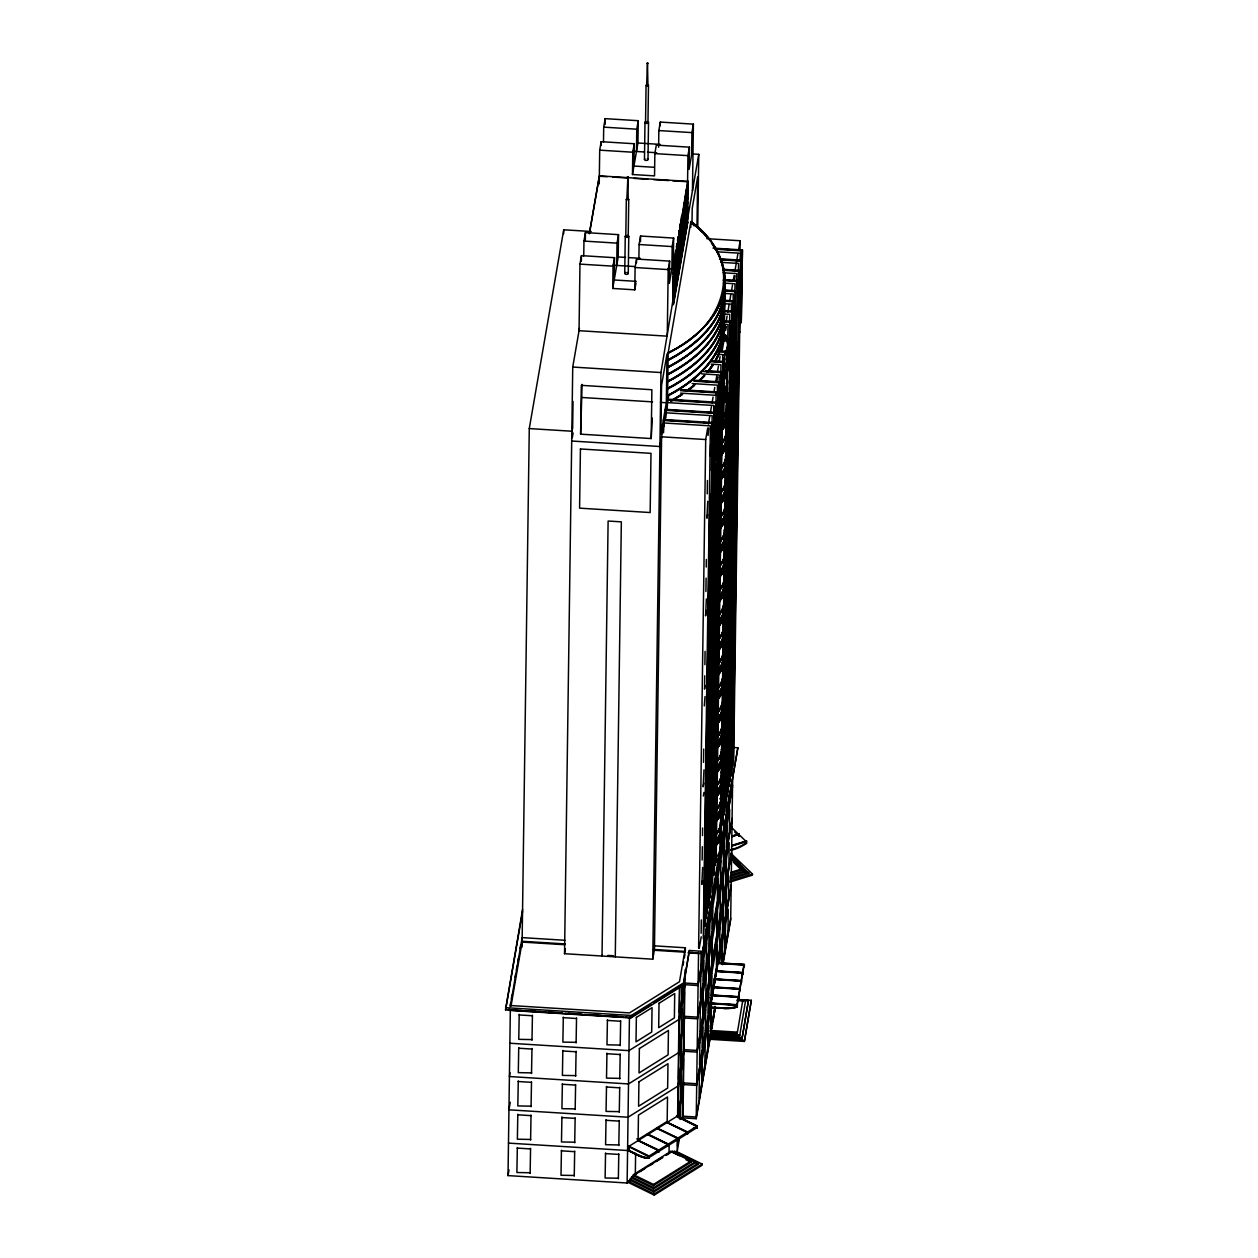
<?xml version="1.0" encoding="UTF-8"?>
<svg xmlns="http://www.w3.org/2000/svg" width="1258" height="1258" viewBox="0 0 1258 1258"><rect width="100%" height="100%" fill="white"/><g stroke="black" fill="none" stroke-linecap="round" stroke-linejoin="round"><path stroke-width="1.5" d="M707.2 237.668A183.668 101.112 0.8 0 0 690.862 222.021L691.224 221.88A184.108 101.348 0.8 0 1 710.88 241.709M732.187 747.409L737.864 747.771L702.593 951.3L689.368 950.466L683.739 984.983L631.312 1017.691L505.543 1009.875L522.62 909.314M509.396 1008.9L509.38 1010.378L629.802 1017.864L634.692 1014.813M630.462 1180.932L627.129 1183.007L508.028 1175.601L510.339 1009.954L516.205 1010.316M530.231 1172.755L516.896 1172.519L517.337 1147.516M530.703 1139.465L517.368 1139.213L517.809 1114.226M531.159 1106.175L517.824 1105.924L518.28 1080.937M531.631 1072.885L518.296 1072.634L518.736 1047.647M532.087 1039.595L518.768 1039.344L519.208 1014.357M522.039 947.148L529.272 428.585L563.726 229.789L591.166 231.488M530.137 1173.337L530.577 1148.334M530.593 1140.047L531.033 1115.044M531.065 1106.757L531.505 1081.754M531.521 1073.467L531.977 1048.464M531.992 1040.177L532.433 1015.175M563.663 233.721L563.726 229.789M574.34 1175.491L561.005 1175.255L561.445 1150.252M574.812 1142.201L561.477 1141.965L561.917 1116.962M575.268 1108.911L561.933 1108.675L562.389 1083.673M575.739 1075.621L562.405 1075.386L562.845 1050.383M576.211 1042.332L562.876 1042.096L563.317 1017.093M661.598 436.809L654.443 949.491L652.76 959.194L564.543 953.706L572.736 367.053L579.435 328.432M572.642 428.774L573.035 401.428M579.969 264.117L579.042 330.697L667.259 336.169L668.187 269.589L669.649 261.114L636.579 259.054L635.101 267.529L634.787 289.827L612.74 288.459L613.055 266.161L614.517 257.686L581.432 255.626L579.969 264.117L613.055 266.161M581.353 261.192L581.432 255.626M580.63 434.167L581.306 385.341L651.88 389.728L651.204 438.555L580.63 434.167L582.092 384.398M583.743 255.94L583.964 241.08L585.426 232.588L618.511 234.648L618.197 256.947L612.74 288.459M585.316 240.42L585.426 232.588M574.246 1176.073L574.686 1151.086M574.702 1142.783L575.158 1117.796M575.173 1109.493L575.614 1084.506M575.645 1076.203L576.085 1051.201M576.101 1042.913L576.541 1017.911M599.233 183.92L599.704 150.158L601.182 141.682L634.268 143.742L633.953 166.04L654.176 167.283M601.135 145.393L601.182 141.682M603.494 141.997L603.698 127.137L605.177 118.645L638.262 120.705L637.948 143.003L632.475 174.516L654.537 175.884L654.852 153.586L656.314 145.11L689.4 147.17L689.085 169.453L691.617 154.907L691.916 132.609L693.394 124.133L660.308 122.073L658.846 130.565L658.61 147.28M605.098 124.526L605.177 118.645M614.517 257.686L614.203 279.984L636.265 281.352M616.735 265.438L617.033 243.14L618.511 234.648M618.449 1178.243L605.114 1177.991L605.554 1153.004M618.92 1144.953L605.585 1144.701L606.026 1119.714M619.376 1111.647L606.057 1111.412L606.498 1086.425M619.848 1078.358L606.513 1078.122L606.954 1053.135M620.32 1045.068L606.985 1044.832L607.425 1019.829M615.272 956.866L621.342 521.85L608.117 521.032L602.032 956.033L602.205 955.074M624.739 273.253L625.257 236.268M625.792 236.457L626.327 199.299L627.726 198.748L628.748 199.346L628.214 236.52L626.515 237.007L626.295 235.844M626.861 199.362L627.899 176.843L628.198 199.456L626.861 199.362L628.198 199.456M628.261 273.521L628.764 236.535M618.354 1178.825L618.794 1153.822M618.81 1145.535L619.266 1120.532M619.282 1112.229L619.722 1087.242M619.754 1078.939L620.194 1053.952M620.21 1045.65L620.65 1020.663M632.475 174.516L632.79 152.218L634.268 143.742M636.469 151.479L636.784 129.197L638.262 120.705M636.517 262.765L636.579 259.054M638.891 259.368L639.095 244.508L640.558 236.017L673.643 238.077L672.716 304.656M627.129 1183.007L629.44 1017.345L625.525 1017.109M640.495 241.599L640.558 236.017M627.962 1150.583L628.324 1145.959L649.065 1156.071L649.034 1158.178L646.895 1158.241A34.988 22.204 58 0 1 638.341 1155.63L627.962 1150.583L628.324 1145.959M629.802 1017.864L629.833 1016.385M628.167 1181.262L628.151 1182.363L654.239 1195.1L702.184 1165.175L702.2 1164.075L676.112 1151.337L674.367 1152.422L674.382 1151.322L698.457 1163.068L698.442 1164.185L653.987 1191.924L629.912 1180.177L628.167 1181.262L654.254 1193.984L702.2 1164.075M628.686 1146.84L628.638 1150.535L628.984 1146.651L648.436 1156.464L697.294 1125.973L676.552 1115.846L696.995 1126.146L696.979 1128.253L695.124 1128.127A34.988 22.204 58 0 1 693.457 1127.876M631.312 1017.691L631.343 1015.473L683.77 982.765L689.368 950.466M629.912 1180.177L631.673 1176.859L636.69 1173.745M644.473 159.31L644.992 122.325M645.543 122.513L646.062 85.355L647.461 84.805L648.483 85.402L647.964 122.576L645.983 122.97L646.03 121.9M646.612 85.528L647.477 62.9L647.949 85.513L646.612 85.528L647.949 85.513M633.434 1174.658L633.419 1175.774L653.5 1185.571L690.972 1162.172L690.988 1161.071L670.923 1151.274L633.434 1174.658L653.515 1184.454L690.988 1161.071M647.996 159.577L648.515 122.592M635.62 1153.35L635.321 1174.28L662.604 1157.25M638.12 1139.544L638.451 1115.123L667.511 1096.992L667.165 1121.413L638.12 1139.544L636.768 1138.883M652.257 418.081L651.204 438.555M660.261 125.784L660.308 122.073M648.719 1156.275L648.703 1157.769A34.564 21.936 58 0 1 638.639 1155.08L638.341 1155.269A34.564 21.936 58 0 0 648.405 1157.942L648.436 1156.464M648.735 1158.366L648.766 1156.259L628.025 1146.132M652.76 959.194L660.953 372.541L681.081 251.348L681.018 256.05M663.516 432.768L664.161 420.046L675.845 420.77M653.5 1185.571L653.515 1184.454M664.067 425.943L664.161 420.046M631.658 1177.975L653.735 1188.747L653.751 1187.631L694.731 1162.062L672.653 1151.29L666.017 1155.426M653.987 1191.924L654.003 1190.807L698.457 1163.068M654.239 1195.1L654.254 1193.984M665.325 418.662L665.419 412.766L712.17 415.675L711.399 470.681M665.812 417.719L665.922 409.856M666.331 402.749L667.007 353.923L661.551 385.435L660.859 434.262L666.331 402.749L660.45 402.371M667.07 410.438L667.684 399.682M667.511 400.94L668.187 352.554L690.878 221.644C747.221 261.019 725.033 328.134 668.187 352.554L668.187 352.932A183.668 101.112 0.8 0 0 682.905 344.299M723.853 324.501A183.668 101.112 0.8 0 1 667.589 395.735L667.888 395.547A184.108 101.348 0.8 0 0 724.262 320.711M723.9 319.076A183.668 101.112 0.8 0 1 667.684 388.596L667.998 388.408A184.108 101.348 0.8 0 0 724.356 313.572M723.995 311.937A183.668 101.112 0.8 0 1 667.778 381.473L668.092 381.268A184.108 101.348 0.8 0 0 724.215 303.021M723.822 308.226A183.668 101.112 0.8 0 1 667.888 374.334L668.187 374.145A184.108 101.348 0.8 0 0 724.309 295.897M723.429 304.483A183.668 101.112 0.8 0 1 667.982 367.194L668.297 367.006A184.108 101.348 0.8 0 0 724.199 287.044M723.539 297.344A183.668 101.112 0.8 0 1 668.077 360.071L668.391 359.867A184.108 101.348 0.8 0 0 724.309 279.905M669.649 261.114L669.35 283.412L671.866 268.866L672.181 246.568L673.643 238.077M658.39 1152.344L658.421 1150.237L637.68 1140.11L658.705 1150.048L658.673 1152.155L656.55 1152.218M672.81 303.43L674.257 259.085M674.477 263.818L674.021 296.416M674.948 262.324L674.555 258.786M674.43 296.699L675.011 257.245M675.75 250.452L675.2 289.654M675.593 289.922L676.191 250.468M676.317 247.181L676.883 243.926L676.773 283.16L677.323 243.942M686.538 204.079L687.717 197.317L673.156 279.119L678.345 247.166M678.487 237.18L678.424 241.898M677.685 266.507L678.062 271.068L679.918 258.11M677.748 261.601L678.125 266.161L679.257 259.635M677.889 251.804L678.266 256.365M678.329 251.458L677.952 246.898M678.093 236.913L678.471 241.646M675.231 284.811L677.575 271.649L677.936 276.383L678.534 236.944M679.116 269.621L679.257 230.135L678.722 269.354M679.933 259.447L679.886 262.576M668.014 1144.245L667.998 1145.724A34.564 21.936 58 0 1 666.378 1145.613M680.295 262.859L680.436 223.374L680.358 257.764L678.785 264.259M666.19 1146.195L668.029 1146.321L668.061 1144.214L647.32 1134.103M668.029 1146.321L668.36 1144.041L647.618 1133.914M682.261 244.571L679.965 257.497M681.663 241.19L681.286 236.646M681.805 231.393L681.427 226.833M681.867 226.487L681.49 221.927M669.162 1143.726L669.036 1153.24L665.812 1155.253M681.459 256.082L681.569 251.128M681.128 250.735L682.323 239.665M681.207 245.829L681.223 241.174M681.349 254.179L682.276 245.908M674.052 291.95L672.873 298.712L682.355 240.938M682.418 236.032L682.339 239.303L683.943 232.557L674.162 286.431L675.735 279.936M682.198 249.288L682.779 209.834L682.874 234.554M682.371 248.958L685.044 231.063M682.591 242.7L683.597 229.271M683.66 224.364L684.053 227.792M670.907 1152.375L670.923 1151.274M683.707 241.237L685.185 221.266M686.239 212.586L687.576 207.114L673.014 288.915L685.248 216.36M684.902 212.696L685.296 216.124M685.358 211.218L684.965 207.806M685.689 193.04L685.437 206.312M684.541 235.749L685.123 196.295M679.43 1155.725L672.637 1152.407L672.653 1151.29M686.066 205.935L685.752 228.736M677.889 251.427L686.553 199.786M686.868 186.278L686.679 194.644M686.16 229.019L686.302 189.533M686.884 222.21L687.308 194.267M687.387 189.36L687.78 192.773L673.219 274.213L687.78 192.411M687.497 186.986L687.937 155.646L689.4 147.17M684.934 229.16L687.434 216.911L686.097 222.399M685.893 219.128L687.513 212.02L686.176 217.492M686.302 207.696L687.167 202.428M688.283 181.404L687.701 222.273L673.423 304.703L673.989 263.834L688.283 181.404L599.358 175.868L589.389 233.375M677.59 1117.356L679.43 986.146M679.792 988.159L679.446 1012.58L681.71 999.481L681.899 986.335M675.829 1140.173L677.968 1140.125L677.999 1138.018L656.975 1128.08L677.716 1138.191L677.59 1145.739L678.88 1138.27M690.784 227.446L690.878 221.644L702.31 231.912M691.994 224.081L692.214 208.451L697.671 176.938L696.995 225.764L693.457 225.544M692.466 190.713L693.394 124.133M680.043 1119.51L680.201 1108.235L678.581 1117.591M680.515 1118.472L680.704 1105.326L682.968 1092.243L682.622 1116.648M682.371 985.313L682.213 996.572L684.588 975.972M683.739 984.983L683.77 982.765M683.094 1083.358L683.424 1058.953L681.16 1072.036L680.83 1096.457L683.094 1083.358L682.025 1083.295M684.368 992.358L684.022 1016.779L681.757 1029.877L682.088 1005.457L684.368 992.358L683.298 992.295M683 1117.875L685.06 969.839M685.327 950.734L685.374 947.777L654.286 945.843M697.734 228.311L698.756 154.341L692.875 153.979M686.994 1133.867L687.01 1132.373L666.944 1122.592M687.293 1133.678L687.308 1132.2L666.614 1122.057L687.639 1131.996L687.623 1134.103L685.484 1134.15M687.324 1134.276L687.355 1132.169M694.731 1162.062L694.715 1163.178L653.735 1188.747M682.512 1117.843L696.224 1118.692L698.552 952.227M698.615 948.312L705.707 439.545L707.719 427.972M696.649 1127.844L696.665 1126.366L676.584 1116.569L628.654 1146.494L628.591 1150.189L638.639 1155.08M696.979 1128.253L697.294 1125.973M701.099 952.133L700.926 965.09L703.741 945.387M701.131 933.247L701.319 919.928M702.153 860.016L702.341 846.697M702.499 835.595L702.609 827.984M703.521 762.348L703.709 749.045M704.307 705.911L705.015 696.57M704.732 675.798L704.543 689.117L705.172 685.484M704.889 664.696L705.078 651.377M705.911 591.464L706.1 578.145M706.241 567.043L706.351 559.433M707.279 493.812L707.452 480.493M708.081 435.472L708.773 428.034M689.337 952.683L702.562 953.517L702.593 951.3M703.253 938.547L710.408 425.864L663.642 422.955M703.772 933.672L709.889 495.636M710.44 456.339L710.613 444.561M704.008 938.751L703.882 947.997L706.949 923.498M705.046 926.391L711.069 494.252M663.532 419.512L712.531 422.546L711.352 495.275L711.525 494.315M705.518 925.448L712.531 422.546M706.776 918.183L713.475 438.885M713.821 413.347L713.931 405.501L667.18 402.591M665.293 409.322L714.292 412.372L713.113 485.101L713.286 484.126M707.311 913.308L714.387 406.507M708.537 907.993L714.733 464.06M715.173 432.642L716.195 392.402M709.04 905.084L716.054 402.183L667.054 399.132M709.701 909.345L706.839 930.904M709.889 908.26L709.811 913.811L712.578 897.803M710.298 897.819L716.368 463.699M716.415 459.768L717.249 400.846M717.359 392.983L717.469 385.137L692.136 383.548M710.833 892.944L717.815 392.009L680.578 389.681M711.399 1004.623L711.053 1029.028L710.172 1028.981L710.22 1025.223M736.936 1006.542A34.564 28.745 9.8 0 1 723.664 1007.925L710.44 1007.108L717.422 963.408L743.887 965.059M712.091 885.663L718.491 427.987M718.947 394.587L719.23 374.947L701.697 373.862M694.101 380.231L719.592 381.819L718.412 454.547L718.585 453.588M714.937 1007.689L710.518 1034.17L739.641 1035.979L745.569 1000.676L737.817 1000.189M710.723 1030.978L711.037 1008.774L708.254 1024.783L707.955 1046.97L710.723 1030.978L709.669 1030.915M710.927 1003.444L710.88 1007.139M711.179 997.688L711.493 975.485L708.726 991.493L708.411 1013.681L711.179 997.688L710.125 997.61M712.657 892.268L712.736 886.717M712.594 882.754L719.592 381.819M714.984 1006.337L710.786 1031.591L737.251 1033.243L742.692 1000.865L737.015 1000.503M713.05 886.623L712.909 895.869L717.831 867.501L717.956 858.255M711.824 999.056L711.886 995.361L738.352 997.012L738.289 998.726M713.868 875.489L719.89 443.335M720.189 421.729L720.991 364.773L711.257 364.16M705.675 370.67L721.353 371.645L720.174 444.373L720.347 443.398M714.34 874.546L721.353 371.645M713.176 991.257L713.27 987.31L739.735 988.961L739.673 990.675M715.629 865.3L722.265 389.933M722.642 362.446L722.752 354.583L716.918 354.221M711.352 360.731L723.114 361.455L721.95 434.183L722.108 433.224M716.132 862.39L723.177 357.571M714.575 983.206L714.67 979.259L741.135 980.91L741.072 982.624M715.975 975.154L716.022 971.459L742.487 973.11L742.472 974.588M724.86 340.934L724.938 334.691L726.369 337.034A58.041 31.953 0.8 0 1 724.262 355.621M716.022 974.919L716.069 971.207L742.534 972.859L742.519 974.337M717.044 350.793L724.875 351.281L723.712 424.009L723.869 423.034M724.97 341.17L725.473 335.226M718.271 858.16L718.161 865.567L721.211 842.923M717.375 967.103L717.422 963.408M720.189 851.808L720.236 849.465M720.221 849.166L727.266 347.334L720.692 849.071M720.834 835.233L721.416 793.987A58.041 31.953 0.8 0 1 716.494 810.309M721.463 790.055L722.564 711.493M722.721 699.7L723.9 615.241M723.995 609.344L725.08 530.766M725.253 518.988L726.291 444.341M726.401 436.479L727.659 346.123M727.722 342.192L727.973 324.517L724.073 324.281M719.529 963.141L722.359 943.437L722.061 963.785M721.337 832.324L727.486 392.323M728.052 351.076L728.115 347.145M728.162 343.214L728.225 339.283M722.595 825.059L728.634 392.905M729.011 365.418L729.734 314.343L723.885 313.981M723.083 824.116L730.08 321.215L724.199 320.853M724.058 821.38L723.9 832.466L721.133 848.474M724.215 822.134L724.089 831.381L726.857 815.373L726.998 806.126M724.356 814.87L731.087 333.622M731.385 312.015L731.496 304.153L723.696 303.665M724.01 310.537L731.857 311.025L730.678 383.753L730.851 382.794M724.86 811.96L731.967 303.209M726.102 806.661L732.36 358.797M732.785 327.363L733.257 293.979L723.523 293.366M723.822 300.237L733.618 300.851L732.439 373.579L732.612 372.604M726.605 803.752L733.618 300.851M727.155 806.897L727.045 814.288L729.907 792.744M727.863 796.471L733.933 362.367M734.043 354.504L734.861 295.583M734.908 291.652L735.018 283.789L723.334 283.066M723.617 289.938L735.38 290.661L734.216 363.389L734.373 362.43M728.398 791.596L735.38 290.661M729.624 786.297L736.134 320.759M736.575 289.324L736.795 273.615L723.146 272.766M730.159 781.422L737.141 280.487L723.429 279.622M731.385 776.107L737.455 342.003M737.817 316.466L738.556 263.425L721.023 262.34M731.904 773.198L738.902 270.297L723.224 269.322M732.643 778.891L730.678 919.897L722.988 964.288M733.052 749.501L733.241 735.757M734.043 678.785L734.515 645.401M735.301 588.429L735.773 555.045M736.559 498.074L737.031 464.689M737.833 407.718L738.289 374.318M740.019 250.578L740.16 240.75L706.839 238.674M733.162 765.933L739.908 282.704M740.207 261.098L740.317 253.251L716.934 251.789M721.07 258.896L740.679 260.123L739.5 332.851L739.673 331.876M733.681 761.059L740.789 252.292M742.44 249.933L741.261 322.661L742.44 249.933L713.034 248.109M737.864 747.771L702.562 953.517M738.666 834.306L738.871 835.988L738.886 834.51L731.81 836.696M739.028 835.91L739.059 833.818L731.747 836.067M723.633 1008.177A34.564 28.745 9.8 0 0 736.889 1006.777L736.952 1005.063L710.487 1003.412M739.248 836.13L739.059 833.818M734.908 1007.674L737.33 1007.06L737.392 1004.717L710.047 1003.019M737.251 1033.243L737.267 1032.126L710.801 1030.491M730.977 873.382L741.591 870.096L741.607 868.979L730.694 858.506M739.641 1035.979L739.657 1034.862L710.534 1033.054M742.031 1037.598L710.267 1035.617L710.251 1036.734L742.016 1038.699L748.463 1000.503L737.251 999.795M742.676 1001.966L742.692 1000.865M743.871 966.537L743.934 964.807L717.909 963.188M730.756 876.244L745.208 871.763L731.606 857.594M717.029 962.763L744.374 964.461L744.343 966.569M731.81 845.423L746.434 840.894L746.246 843.064L746.041 841.382M731.323 850.266L734.719 849.213A34.988 25.16 -46.2 0 0 744.516 844.621L746.623 843.206L746.434 840.894M744.406 1040.319L709.999 1038.18L709.984 1039.297L744.39 1041.435L751.341 1000.314L737.959 999.481M745.554 1001.793L745.569 1000.676M730.426 879.138L748.824 873.445L731.841 856.022M748.463 1000.503L742.016 1038.699M731.307 853.726L752.457 874.011L752.441 875.128L730.017 882.062M751.341 1000.314L744.39 1041.435M628.748 199.346L626.311 199.472M648.483 85.402L646.062 85.528M723.271 335.037L723.602 329.926M589.389 233.752L599.343 176.246L607.079 176.718M572.264 437.784L573.098 432.941M505.543 1009.875L522.589 911.531M510.04 1006.526L510.717 1002.657M511.377 998.805L512.053 994.952M515.057 977.592L515.717 973.739M516.393 969.887L517.054 966.018M517.73 962.166L518.39 958.313M520.073 948.674L520.733 944.821M634.787 289.827L635.966 283.05M511 1006.18L522.101 942.069L564.842 944.727M510.072 1072.76L509.411 1076.534L628.513 1083.94L678.502 1052.742L684.383 1018.791M510.261 1102.275L508.94 1109.823L628.041 1117.23L678.031 1086.031L683.912 1052.081M508.028 1175.601L509.003 1169.94M674.854 255.578L675.703 250.688M677.48 240.42L678.046 237.149M678.66 233.642L679.666 230.418M679.823 226.88L680.83 223.641M687.843 187.505L673.282 269.306L687.481 182.772M687.639 202.208L673.077 284.009L686.459 209.347M685.06 219.364L686.396 214.253M683.833 231.032L685.846 219.364M684.997 223.893L686.286 219.034L684.714 225.528M673.392 293.476L675.294 280.282M676.442 277.798L678.078 266.775L675.342 279.669M678.078 266.397L676.505 272.907M680.436 252.874L678.864 259.368M681.647 245.86L683.503 232.903M687.513 212.02L685.893 218.75M681.6 246.474L679.98 252.842M683.754 235.938L685.783 224.27M673.329 298.382L674.492 291.604M675.672 284.843L674.052 291.573M681.569 250.751L683.88 237.841M686.223 223.924L684.651 230.418M687.434 216.911L685.83 223.657M681.521 251.364L679.949 257.874M687.387 219.993L698.756 154.341M677.936 276.383L678.738 264.872M684.981 235.781L687.639 222.021L673.517 303.477M564.543 953.706L565.377 948.862M667.29 404.022L659.915 446.511L571.698 441.023M667.825 400.94L668.627 396.301M708.38 424.103L709.732 416.398M710.393 412.53L711.399 406.743M712.059 402.875L713.066 397.088M714.072 391.301L714.748 387.433M715.739 381.646L716.745 375.859M717.422 371.991L718.428 366.204M719.089 362.351L720.095 356.564M721.101 350.762L725.441 325.68M726.118 321.812L727.108 316.025M727.784 312.173L729.121 304.452M729.797 300.583L730.788 294.797M731.464 290.928L732.471 285.141M733.131 281.289L734.137 275.502M734.814 271.634L737.817 254.258M738.493 250.405L740.16 240.75M716.966 380.749L717.595 377.117M722.029 351.469L724.938 334.691A57.601 31.717 0.8 0 1 723.853 355.165M725.693 330.319L726.322 326.687M734.515 279.418L735.144 275.769M716.054 402.183L715.881 403.158L666.897 400.107M717.815 392.009L717.658 392.968L680.421 390.656M724.875 351.281L724.702 352.24L716.871 351.753M730.08 321.215L729.923 322.174L724.042 321.812M737.141 280.487L736.984 281.446L723.256 280.597M738.902 270.297L738.745 271.272L723.067 270.297M727.266 347.334L727.218 347.57A57.601 31.717 0.8 0 1 723.853 355.527M707.751 501.266L706.933 518.217L707.562 514.585M714.89 474.911L715.047 473.951M716.651 464.737L716.824 463.762M728.917 393.943L729.09 392.968M735.977 353.215L736.134 352.24M737.738 343.025L737.911 342.066M706.383 598.918L705.565 615.87L706.509 610.413M703.993 769.817L703.175 786.769L703.804 783.136M703.348 796.047L703.977 792.414M685.374 947.777L679.493 981.712L629.503 1012.91L510.402 1005.504L522.164 937.619L564.905 940.276M683.015 965.405L683.676 961.631M684.321 957.873L684.981 954.099M702.64 867.47L701.822 884.421L702.451 880.789M684.839 985.501L678.958 1019.436L628.969 1050.634L509.883 1043.244M699.228 948.375L701.225 936.801M732.565 785.055L698.111 983.866L684.383 983.001M732.533 786.722L698.08 985.533L684.368 984.668M706.509 943.091L703.725 959.083L703.426 981.287L706.194 965.279L706.697 942.006L709.465 925.998L709.15 948.186L706.383 964.194M720.787 860.661L718.019 876.669L717.705 898.857L720.472 882.849L720.976 859.576L723.743 843.568L723.444 865.756L720.661 881.764M677.889 1117.434L683.456 1085.371M732.093 818.36L697.64 1017.156L683.927 1016.291M732.077 820.012L697.624 1018.823L683.896 1017.958M706.037 976.381L703.269 992.389L702.955 1014.577L705.722 998.569L706.225 975.296L708.993 959.288L708.694 981.476L705.911 997.484M720.315 893.951L717.547 909.959L717.233 932.147L720.016 916.139L720.504 892.865L723.287 876.857L722.973 899.061L720.205 915.053M679.399 1138.616L677.119 1151.809L677.37 1138.396L657.305 1128.615M731.621 851.65L697.184 1050.446L683.456 1049.597M731.606 853.301L697.152 1052.113L683.44 1051.248M705.565 1009.671L702.797 1025.679L702.483 1047.867L705.266 1031.859L705.754 1008.586L708.537 992.578L708.223 1014.781L705.455 1030.774M719.859 927.24L717.076 943.248L716.777 965.436L719.545 949.444L720.048 926.155L722.815 910.147L722.501 932.351L719.733 948.343M731.165 884.94L696.712 1083.736L683 1082.886M731.134 886.607L696.696 1085.402L682.968 1084.538M710.44 1007.108L711.43 1001.399M712.091 997.578L715.063 980.438M715.723 976.633L716.384 972.827M705.109 1042.961L702.341 1058.969L702.027 1081.157L704.794 1065.164L705.298 1041.876L708.065 1025.868L707.767 1048.071L704.983 1064.064M715.315 1007.013L696.256 1117.025L682.528 1116.176M722.674 964.556L730.694 918.23M696.224 1118.692L711.305 1031.67M711.949 1027.975L712.626 1024.059M713.286 1020.254L713.946 1016.401M714.607 1012.627L715.299 1008.68M709.952 1007.689L723.664 1007.925M743.934 964.807L736.905 1005.299L710.88 1003.68M736.889 1006.777L743.903 966.286M744.374 964.461L716.981 963.015M737.33 1007.06L734.939 1007.438A34.988 29.107 9.8 0 1 723.664 1008.303L709.984 1007.454M741.56 982.671L741.591 980.564L714.23 978.866M742.943 974.62L742.975 972.513L715.629 970.814M720.079 350.243L722.941 340.147M648.263 63.309L646.911 63.325M628.513 177.252L627.16 177.174M714.607 361.738L717.941 355.196M707.861 371.22L712.594 364.946M698.898 380.797L704.181 375.639M686.443 391.049L693.52 385.734M744.296 844.417L746.623 843.206M635.337 1014.058L638.639 1011.998M643.593 1008.9L648.546 1005.818M653.5 1002.72L658.469 999.623M661.771 997.563L668.375 993.443M671.678 991.383L681.584 985.203M637.948 1012.784L650.968 1004.655M654.223 1002.626L678.66 987.373M638.341 1155.63L638.639 1155.457A34.988 22.204 58 0 0 647.194 1158.052L649.034 1158.178M648.405 1157.942L696.932 1127.655M639.945 1171.701L644.835 1168.651M649.726 1165.6L652.981 1163.571M656.236 1161.543L662.762 1157.47M672.637 1152.407L674.382 1151.322M670.75 400.956L682.198 394.226M731.59 836.491L739.279 834.023M731.889 845.753L746.654 841.099M732.345 845.895L746.261 841.586L731.936 827.843M730.788 849.779L734.499 848.631A34.564 24.846 -46.2 0 0 746.025 842.86M731.008 849.999L734.499 848.631M730.992 872.266L741.607 868.979M730.772 875.128L745.223 870.662M730.442 878.037L748.84 872.344M730.033 880.946L752.457 874.011M725.363 334.99L725.945 337.081A57.601 31.717 0.8 0 1 727.47 343.292M603.698 127.137L636.784 129.197M658.846 130.565L691.916 132.609M637.948 143.003L659.994 144.371M632.585 151.243L643.829 151.951M647.493 152.171L656.692 152.737M599.704 150.158L632.79 152.218M654.852 153.586L687.937 155.646M612.882 177.079L628.34 178.038M634.142 178.4L647.681 179.249M653.468 179.611L668.942 180.57M672.81 180.806L688.268 181.765M686.632 194.896L686.601 199.55M681.569 216.848L681.506 221.565M681.537 221.329L681.616 216.612L681.632 246.222M681.537 221.691L681.474 226.22M684.085 222.76L683.959 203.073L683.361 242.527M684.714 225.89L683.55 232.29M684.666 226.141L683.55 232.667M681.427 226.471L681.364 231.362M684.604 231.032L683.487 237.196M681.396 231.488L681.333 236.032M681.364 231.739L681.301 236.268M681.333 236.394L681.27 240.923M683.44 237.432L682.308 243.958M681.223 241.536L681.6 246.096L680.028 252.591M678.455 242.023L678.392 246.552M678.424 242.259L678.392 246.93M717.437 248.88L731.087 249.729M714.827 249.194L742.267 250.908M583.964 241.08L617.033 243.14M639.095 244.508L672.181 246.568M678.282 252.072L678.219 256.601M679.98 253.204L678.817 259.604M678.251 256.726L678.188 261.255M719.576 259.305L727.36 259.793M733.21 260.154L739.059 260.516M678.219 256.962L678.188 261.633M720.913 259.871L740.506 261.082M678.817 259.981L678.125 266.523L678.141 261.868M618.197 256.947L625.556 257.403M629.22 257.638L640.259 258.315M731.448 270.328L737.298 270.706M612.835 265.186L635.101 266.57M667.967 268.614L671.866 268.866M635.101 267.529L668.187 269.589M676.458 273.505L675.294 279.905M727.737 280.392L735.521 280.88M676.395 278.411L675.263 284.937M675.216 285.189L674.099 291.714M674.602 286.84L672.951 293.822L674.115 287.044M724.026 290.456L733.76 291.07M723.46 290.897L735.207 291.636M724.199 300.756L731.999 301.244M723.649 301.212L733.445 301.81M724.388 311.072L728.288 311.308M723.837 311.512L731.684 312M713.711 361.376L719.545 361.738M711.179 361.691L722.941 362.43M706.1 371.189L715.833 371.802M703.536 371.519L721.18 372.604M572.736 367.053L660.953 372.541M698.489 381.017L712.122 381.85M693.944 381.205L719.419 382.794M683.078 390.342L686.978 390.593M694.778 391.065L708.411 391.914M680.625 393.125L715.692 395.311M671.583 399.918L683.267 400.642M691.067 401.129L704.7 401.978M582.029 397.497L652.603 401.884M667.872 409.982L679.556 410.706M687.355 411.193L700.989 412.042M706.823 412.404L712.673 412.766M665.12 410.297L714.119 413.332M683.629 421.257L697.278 422.106M703.112 422.468L710.912 422.955M663.359 420.471L712.358 423.521M529.272 428.585L572.406 431.258M660.623 436.746L705.707 439.545M522.117 941.267L565.251 943.94M653.468 949.428L684.824 951.378M689.211 952.196L693.001 952.432M654.223 950.277L685.311 952.212M688 952.872L699.338 953.58M607.881 955.42L613.542 955.765M715.582 971.066L742.943 972.764M714.198 979.101L741.544 980.815M714.623 979.51L741.088 981.146M683.424 983.426L684.478 983.489M712.846 986.917L740.191 988.615L740.16 990.722L740.144 988.851L712.799 987.153M713.239 987.561L739.704 989.197M711.446 994.968L738.792 996.666L738.76 998.773L738.745 996.902L711.399 995.204M711.839 995.597L738.304 997.248M710.015 1003.255L737.361 1004.953M505.574 1007.658L631.343 1015.473M507.949 1009.545L521.551 1010.394M527.385 1010.756L540.987 1011.589M548.755 1012.077L562.357 1012.926M568.191 1013.288L581.794 1014.137M589.577 1014.624L601.23 1015.348M608.998 1015.819L622.616 1016.668M524.004 1010.803L535.719 1011.526M543.535 1012.014L557.2 1012.863M565.015 1013.35L578.68 1014.2M584.53 1014.561L598.195 1015.41M606.01 1015.898L617.725 1016.621M519.098 1014.939L532.338 1015.756M563.207 1017.675L576.447 1018.493M607.315 1020.411L620.556 1021.244M518.642 1048.228L531.867 1049.046M562.751 1050.965L575.975 1051.782M606.859 1053.717L620.084 1054.534M518.17 1081.518L531.411 1082.336M562.279 1084.254L575.519 1085.088M606.387 1087.006L619.628 1087.824M517.714 1114.808L530.939 1115.626M561.823 1117.544L575.048 1118.378M605.931 1120.296L619.156 1121.114M508.484 1143.113L627.585 1150.52M517.242 1148.098L530.467 1148.916M561.351 1150.834L574.591 1151.668M605.46 1153.586L618.7 1154.404M697.262 1128.08L695.422 1127.954A34.988 22.204 58 0 1 693.756 1127.703M676.128 1139.984L677.968 1140.125M666.473 1146.007L668.328 1146.132M656.833 1152.029L658.673 1152.155M627.207 235.733L628.229 236.347M647.65 1134.622L667.715 1144.418L667.699 1145.896A34.564 21.936 58 0 1 666.08 1145.786M676.096 1152.454L690.013 1159.231M695.014 1162.502L698.442 1164.185M685.956 1159.734L690.972 1162.172M638.01 1140.644L658.076 1150.441L658.06 1151.919A34.564 21.936 58 0 1 656.44 1151.809M628.261 1150.394L638.639 1155.457M631.673 1176.859L653.751 1187.631M629.928 1179.061L654.003 1190.807M668.391 359.867L668.092 359.694A183.668 101.112 0.8 0 0 724.309 285.047A183.668 101.112 0.8 0 0 711.493 243.187M668.297 367.006L667.982 366.833A183.668 101.112 0.8 0 0 724.215 292.186M668.187 374.145L667.888 373.956A183.668 101.112 0.8 0 0 724.121 299.31M668.092 381.268L667.794 381.095A183.668 101.112 0.8 0 0 724.058 308.147M667.998 388.408L667.684 388.235A183.668 101.112 0.8 0 0 723.916 313.588M667.888 395.547L667.589 395.358A183.668 101.112 0.8 0 0 723.822 320.711M734.735 832.041L737.565 834.746M731.291 854.827L739.751 862.941M734.656 859.859L743.163 868.004M745.994 870.725L748.824 873.445M731.59 858.695L735.678 862.626M738.399 865.237L745.208 871.763M733.398 862.233L741.591 870.096M677.354 1139.874A34.564 21.936 58 0 1 675.735 1139.764M677.637 1139.701A34.564 21.936 58 0 1 676.018 1139.591M734.908 1007.674A34.988 29.107 9.8 0 1 723.633 1008.539M724.168 327.851A184.108 101.348 0.8 0 1 720.048 351.611M719.356 353.278A184.108 101.348 0.8 0 1 715.173 361.486M713.286 364.49A184.108 101.348 0.8 0 1 708.207 371.393M704.716 375.419A184.108 101.348 0.8 0 1 699.542 380.639M695.312 384.445A184.108 101.348 0.8 0 1 687.025 390.923M682.544 394.021A184.108 101.348 0.8 0 1 671.237 400.846M722.941 339.786A183.668 101.112 0.8 0 1 719.607 351.564M718.931 353.215A183.668 101.112 0.8 0 1 714.748 361.408M712.736 364.6A183.668 101.112 0.8 0 1 706.839 372.447M704.307 375.309A183.668 101.112 0.8 0 1 699.165 380.514M694.935 384.303A183.668 101.112 0.8 0 1 686.679 390.766M680.672 394.87A183.668 101.112 0.8 0 1 670.923 400.657M723.712 327.851A183.668 101.112 0.8 0 1 723.586 334.675M724.152 328.212A184.108 101.348 0.8 0 1 720.677 350.322M718.617 355.306A184.108 101.348 0.8 0 1 715.173 361.848M713.286 364.867A184.108 101.348 0.8 0 1 708.191 371.77M704.7 375.78A184.108 101.348 0.8 0 1 699.542 381.017M693.991 385.923A184.108 101.348 0.8 0 1 688.472 390.232M682.544 394.383A184.108 101.348 0.8 0 1 671.222 401.208M724.262 321.089A184.108 101.348 0.8 0 1 667.888 395.908M724.356 313.95A184.108 101.348 0.8 0 1 667.982 388.785M724.199 303.398A184.108 101.348 0.8 0 1 668.092 381.646M724.309 296.259A184.108 101.348 0.8 0 1 668.187 374.507M724.199 287.422A184.108 101.348 0.8 0 1 668.281 367.383M724.215 292.548A183.668 101.112 0.8 0 1 724.246 295.96M724.293 280.282A184.108 101.348 0.8 0 1 668.391 360.244M724.309 285.409A183.668 101.112 0.8 0 1 724.293 290.535M691.24 221.502A184.108 101.348 0.8 0 1 668.485 352.743M711.902 243.108A184.108 101.348 0.8 0 1 668.485 353.105M723.633 290.221A183.668 101.112 0.8 0 1 684.415 343.277M647.304 158.681A1.777 0.975 0.8 0 1 647.65 160.049A1.777 0.975 0.8 0 1 645.181 160.222A1.777 0.975 0.8 0 1 644.819 158.838M647.414 121.554A1.777 0.975 0.8 0 1 648.169 123.048A1.777 0.975 0.8 0 1 645.354 123.048A1.777 0.975 0.8 0 1 646.062 121.554M627.16 272.499A1.777 0.975 0.8 0 1 627.915 273.992A1.777 0.975 0.8 0 1 625.1 273.977A1.777 0.975 0.8 0 1 625.808 272.483M627.223 235.435A1.777 0.975 0.8 0 1 628.654 236.787A1.777 0.975 0.8 0 1 625.949 237.164A1.777 0.975 0.8 0 1 625.918 235.623M720.205 842.42A57.601 31.717 0.8 0 1 715.409 858.664M725.363 334.628A58.041 31.953 0.8 0 1 724.278 355.243M720.394 829.101A57.601 31.717 0.8 0 1 715.598 845.345M720.315 826.993A58.041 31.953 0.8 0 1 716.006 845.455M720.394 829.478A57.601 31.717 0.8 0 1 715.598 845.722M720.315 827.371A58.041 31.953 0.8 0 1 715.991 845.816M720.457 824.666A57.601 31.717 0.8 0 1 715.66 840.91M720.378 822.559A58.041 31.953 0.8 0 1 716.054 841.004M720.457 825.028A57.601 31.717 0.8 0 1 720.488 831.286M720.016 833.346A57.601 31.717 0.8 0 1 715.645 841.272M720.378 822.921A58.041 31.953 0.8 0 1 716.054 841.382M720.551 817.999A57.601 31.717 0.8 0 1 717.202 832.34M720.472 815.892A58.041 31.953 0.8 0 1 716.148 834.353M720.535 818.376A57.601 31.717 0.8 0 1 717.186 832.702M720.472 816.269A58.041 31.953 0.8 0 1 716.148 834.73M720.881 793.594A57.601 31.717 0.8 0 1 716.085 809.837M721.337 793.578A58.041 31.953 0.8 0 1 716.494 809.932M721.164 798.138A57.601 31.717 0.8 0 1 716.085 810.199M720.881 793.955A57.601 31.717 0.8 0 1 721.149 796.047M720.284 798.185A57.601 31.717 0.8 0 1 717.437 814.571M720.724 798.138A58.041 31.953 0.8 0 1 716.4 816.599M721.07 804.79A57.601 31.717 0.8 0 1 717.437 814.948M720.284 798.547A57.601 31.717 0.8 0 1 721.054 802.698M720.708 798.515A58.041 31.953 0.8 0 1 716.4 816.961M720.74 804.695A57.601 31.717 0.8 0 1 717.375 819.021M721.18 804.664A58.041 31.953 0.8 0 1 716.337 821.034M720.724 805.057A57.601 31.717 0.8 0 1 717.375 819.383M721.164 805.041A58.041 31.953 0.8 0 1 716.337 821.411M721.274 775.431A57.601 31.717 0.8 0 1 716.431 785.417M721.494 771.264A57.601 31.717 0.8 0 1 721.51 773.356M721.667 769.157A58.041 31.953 0.8 0 1 716.84 785.527M721.274 775.793A57.601 31.717 0.8 0 1 716.431 785.794M721.494 771.626A57.601 31.717 0.8 0 1 721.494 773.717M721.667 769.534A58.041 31.953 0.8 0 1 716.824 785.888M721.18 782.083A57.601 31.717 0.8 0 1 716.337 792.084M721.573 775.824A58.041 31.953 0.8 0 1 716.745 792.178M721.18 782.46A57.601 31.717 0.8 0 1 720.692 784.52M719.969 786.564A57.601 31.717 0.8 0 1 716.337 792.446M721.573 776.186A58.041 31.953 0.8 0 1 716.745 792.556M721.117 786.533A57.601 31.717 0.8 0 1 716.274 796.518M721.51 780.259A58.041 31.953 0.8 0 1 716.683 796.629M721.117 786.895A57.601 31.717 0.8 0 1 716.274 796.896M721.51 780.62A58.041 31.953 0.8 0 1 716.683 796.99M721.479 751.419A57.601 31.717 0.8 0 1 716.683 767.663M721.4 749.312A58.041 31.953 0.8 0 1 717.091 767.773M721.479 751.797A57.601 31.717 0.8 0 1 721.51 758.039M721.038 760.115A57.601 31.717 0.8 0 1 716.683 768.04M721.4 749.689A58.041 31.953 0.8 0 1 717.076 768.135M721.573 744.767A57.601 31.717 0.8 0 1 716.777 761.011M721.494 742.66A58.041 31.953 0.8 0 1 717.17 761.106M721.573 745.129A57.601 31.717 0.8 0 1 716.761 761.373M721.494 743.022A58.041 31.953 0.8 0 1 717.17 761.483M721.416 755.869A57.601 31.717 0.8 0 1 716.62 772.097M721.337 753.762A58.041 31.953 0.8 0 1 717.029 772.208M721.416 756.231A57.601 31.717 0.8 0 1 721.447 762.49M720.976 764.549A57.601 31.717 0.8 0 1 716.62 772.475M721.337 754.124A58.041 31.953 0.8 0 1 717.013 772.585M721.825 727.014A57.601 31.717 0.8 0 1 718.46 741.339M721.746 724.907A58.041 31.953 0.8 0 1 717.422 743.352M721.809 727.376A57.601 31.717 0.8 0 1 718.46 741.701M721.746 725.268A58.041 31.953 0.8 0 1 717.422 743.73M721.762 731.448A57.601 31.717 0.8 0 1 718.397 745.774M721.683 729.341A58.041 31.953 0.8 0 1 717.359 747.802M721.746 731.826A57.601 31.717 0.8 0 1 718.397 746.151M721.683 729.719A58.041 31.953 0.8 0 1 717.359 748.164M721.4 718.287A57.601 31.717 0.8 0 1 718.554 734.672M721.84 718.239A58.041 31.953 0.8 0 1 717.516 736.701M721.4 718.648A57.601 31.717 0.8 0 1 718.554 735.049M721.825 718.617A58.041 31.953 0.8 0 1 717.516 737.062M722.422 704.684A57.601 31.717 0.8 0 1 717.359 718.837M722.863 704.684A58.041 31.953 0.8 0 1 717.768 718.947M722.438 707.138A57.601 31.717 0.8 0 1 717.359 719.214M722.863 705.046A58.041 31.953 0.8 0 1 717.768 719.309M722.359 709.119A57.601 31.717 0.8 0 1 718.743 721.369M722.8 709.119A58.041 31.953 0.8 0 1 717.705 723.381M722.375 711.572A57.601 31.717 0.8 0 1 718.743 721.73M722.8 709.481A58.041 31.953 0.8 0 1 717.705 723.759M722.296 702.184A57.601 31.717 0.8 0 1 717.453 712.185M722.69 695.926A58.041 31.953 0.8 0 1 717.862 712.28M722.296 702.562A57.601 31.717 0.8 0 1 717.453 712.547M722.69 696.287A58.041 31.953 0.8 0 1 717.846 712.657M722.548 684.431A57.601 31.717 0.8 0 1 717.705 694.432M722.768 680.264A57.601 31.717 0.8 0 1 722.784 682.355M722.941 678.156A58.041 31.953 0.8 0 1 718.114 694.526M722.532 684.808A57.601 31.717 0.8 0 1 717.705 694.793M722.752 680.641A57.601 31.717 0.8 0 1 722.768 682.717M722.941 678.534A58.041 31.953 0.8 0 1 718.098 694.903M722.485 688.881A57.601 31.717 0.8 0 1 717.642 698.866M722.878 682.607A58.041 31.953 0.8 0 1 718.051 698.976M722.469 689.242A57.601 31.717 0.8 0 1 721.998 691.302M721.259 693.347A57.601 31.717 0.8 0 1 717.642 699.228M722.878 682.968A58.041 31.953 0.8 0 1 718.035 699.338M722.642 677.779A57.601 31.717 0.8 0 1 717.799 687.764M722.863 673.612A57.601 31.717 0.8 0 1 722.878 675.703M723.036 671.505A58.041 31.953 0.8 0 1 718.192 687.874M722.627 678.141A57.601 31.717 0.8 0 1 717.783 688.142M722.847 673.974A57.601 31.717 0.8 0 1 722.863 676.065M723.036 671.882A58.041 31.953 0.8 0 1 718.192 688.236M722.784 658.217A57.601 31.717 0.8 0 1 717.988 674.445M722.705 656.094A58.041 31.953 0.8 0 1 718.381 674.555M722.768 658.579A57.601 31.717 0.8 0 1 717.972 674.823M722.705 656.472A58.041 31.953 0.8 0 1 718.381 674.933M722.941 647.115A57.601 31.717 0.8 0 1 718.129 663.359M722.863 645.008A58.041 31.953 0.8 0 1 718.538 663.453M722.925 647.477A57.601 31.717 0.8 0 1 722.973 653.735M722.485 655.795A57.601 31.717 0.8 0 1 718.129 663.721M722.847 645.37A58.041 31.953 0.8 0 1 718.538 663.831M722.847 653.767A57.601 31.717 0.8 0 1 718.051 670.011M722.768 651.66A58.041 31.953 0.8 0 1 718.444 670.121M722.831 654.144A57.601 31.717 0.8 0 1 722.878 660.387M722.391 662.463A57.601 31.717 0.8 0 1 718.035 670.388M722.768 652.037A58.041 31.953 0.8 0 1 718.444 670.483M722.674 627.286A57.601 31.717 0.8 0 1 719.828 643.687M723.114 627.255A58.041 31.953 0.8 0 1 718.79 645.7M722.658 627.648A57.601 31.717 0.8 0 1 719.828 644.049M723.098 627.616A58.041 31.953 0.8 0 1 718.79 646.077M722.768 620.634A57.601 31.717 0.8 0 1 719.922 637.02M723.193 620.587A58.041 31.953 0.8 0 1 718.884 639.048M722.752 620.996A57.601 31.717 0.8 0 1 719.922 637.397M723.193 620.965A58.041 31.953 0.8 0 1 718.884 639.41M722.611 631.72A57.601 31.717 0.8 0 1 719.765 648.122M723.051 631.689A58.041 31.953 0.8 0 1 718.727 650.134M722.611 632.098A57.601 31.717 0.8 0 1 719.765 648.499M723.036 632.051A58.041 31.953 0.8 0 1 718.727 650.512M723.664 604.532A57.601 31.717 0.8 0 1 718.821 614.533M724.058 598.258A58.041 31.953 0.8 0 1 719.23 614.627M723.649 604.909A57.601 31.717 0.8 0 1 718.821 614.895M724.058 598.635A58.041 31.953 0.8 0 1 719.214 615.005M723.743 613.558A57.601 31.717 0.8 0 1 718.664 625.619M724.168 611.467A58.041 31.953 0.8 0 1 719.073 625.729M723.492 615.995A57.601 31.717 0.8 0 1 718.664 625.997M724.168 611.828A58.041 31.953 0.8 0 1 719.057 626.091M723.57 611.199A57.601 31.717 0.8 0 1 718.727 621.185M723.963 604.925A58.041 31.953 0.8 0 1 719.136 621.295M723.554 611.561A57.601 31.717 0.8 0 1 718.727 621.562M723.963 605.287A58.041 31.953 0.8 0 1 719.12 621.656M724.058 587.046A57.601 31.717 0.8 0 1 719.01 601.214M724.246 584.954A58.041 31.953 0.8 0 1 719.403 601.308M723.837 591.59A57.601 31.717 0.8 0 1 718.994 601.576M724.058 587.423A57.601 31.717 0.8 0 1 724.073 589.515M724.231 585.316A58.041 31.953 0.8 0 1 719.403 601.686M723.963 573.868A57.601 31.717 0.8 0 1 719.167 590.112M723.885 571.761A58.041 31.953 0.8 0 1 719.56 590.222M723.948 574.246A57.601 31.717 0.8 0 1 723.995 580.488M723.507 582.564A57.601 31.717 0.8 0 1 719.151 590.489M723.885 572.138A58.041 31.953 0.8 0 1 719.56 590.584M723.9 586.778A57.601 31.717 0.8 0 1 719.073 596.779M724.121 582.611A57.601 31.717 0.8 0 1 724.136 584.703M724.309 580.504A58.041 31.953 0.8 0 1 719.466 596.874M723.9 587.156A57.601 31.717 0.8 0 1 719.057 597.141M724.121 582.989A57.601 31.717 0.8 0 1 724.136 585.064M724.293 580.881A58.041 31.953 0.8 0 1 719.466 597.251M724.136 560.549A57.601 31.717 0.8 0 1 719.34 576.793M724.073 558.442A58.041 31.953 0.8 0 1 719.749 576.903M724.136 560.926A57.601 31.717 0.8 0 1 724.183 567.169M723.696 569.245A57.601 31.717 0.8 0 1 719.34 577.17M724.058 558.819A58.041 31.953 0.8 0 1 719.749 577.265M724.199 556.115A57.601 31.717 0.8 0 1 719.403 572.359M724.136 554.007A58.041 31.953 0.8 0 1 719.812 572.469M724.199 556.492A57.601 31.717 0.8 0 1 719.403 572.736M724.121 554.385A58.041 31.953 0.8 0 1 719.812 572.83M724.293 549.463A57.601 31.717 0.8 0 1 720.944 563.788M724.231 547.356A58.041 31.953 0.8 0 1 719.906 565.801M724.293 549.825A57.601 31.717 0.8 0 1 720.944 564.15M724.215 547.717A58.041 31.953 0.8 0 1 719.906 566.179M724.639 525.042A57.601 31.717 0.8 0 1 721.29 539.367M725.08 525.026A58.041 31.953 0.8 0 1 720.252 541.396M724.671 531.662A57.601 31.717 0.8 0 1 721.274 539.745M725.08 525.388A58.041 31.953 0.8 0 1 720.236 541.758M724.545 531.709A57.601 31.717 0.8 0 1 721.196 546.035M724.985 531.678A58.041 31.953 0.8 0 1 720.158 548.048M724.812 536.238A57.601 31.717 0.8 0 1 721.18 546.397M724.026 529.995A57.601 31.717 0.8 0 1 724.797 534.163M724.466 529.964A58.041 31.953 0.8 0 1 720.142 548.425M724.482 536.144A57.601 31.717 0.8 0 1 721.133 550.469M724.923 536.128A58.041 31.953 0.8 0 1 720.095 552.482M724.482 536.506A57.601 31.717 0.8 0 1 721.133 550.847M724.923 536.49A58.041 31.953 0.8 0 1 720.079 552.86M724.923 513.547A57.601 31.717 0.8 0 1 720.095 523.532M725.331 507.273A58.041 31.953 0.8 0 1 720.488 523.643M724.923 513.909A57.601 31.717 0.8 0 1 720.079 523.894M725.316 507.634A58.041 31.953 0.8 0 1 720.488 524.004M725.017 506.88A57.601 31.717 0.8 0 1 720.189 516.881M725.237 502.713A57.601 31.717 0.8 0 1 725.253 504.804M725.426 500.605A58.041 31.953 0.8 0 1 720.582 516.975M725.017 507.257A57.601 31.717 0.8 0 1 720.174 517.242M725.237 503.09A57.601 31.717 0.8 0 1 725.253 505.166M725.41 500.983A58.041 31.953 0.8 0 1 720.582 517.352M724.86 517.981A57.601 31.717 0.8 0 1 720.032 527.967M725.268 511.707A58.041 31.953 0.8 0 1 720.425 528.077M724.86 518.343A57.601 31.717 0.8 0 1 720.016 528.344M725.253 512.085A58.041 31.953 0.8 0 1 720.425 528.439M725.316 476.216A57.601 31.717 0.8 0 1 720.519 492.46M725.253 474.109A58.041 31.953 0.8 0 1 720.928 492.57M725.316 476.593A57.601 31.717 0.8 0 1 725.363 482.836M724.875 484.896A57.601 31.717 0.8 0 1 720.519 492.837M725.237 474.486A58.041 31.953 0.8 0 1 720.928 492.932M725.426 489.393A57.601 31.717 0.8 0 1 720.362 503.562M725.599 487.302A58.041 31.953 0.8 0 1 720.771 503.656M725.426 489.771A57.601 31.717 0.8 0 1 725.206 493.938M724.718 495.998A57.601 31.717 0.8 0 1 720.362 503.923M725.599 487.664A58.041 31.953 0.8 0 1 720.771 504.033M725.221 482.883A57.601 31.717 0.8 0 1 720.425 499.111M725.158 480.76A58.041 31.953 0.8 0 1 720.834 499.222M725.221 483.245A57.601 31.717 0.8 0 1 725.268 489.504M724.781 491.564A57.601 31.717 0.8 0 1 720.425 499.489M725.143 481.138A58.041 31.953 0.8 0 1 720.834 499.599M725.567 458.462A57.601 31.717 0.8 0 1 722.218 472.788M725.489 456.355A58.041 31.953 0.8 0 1 721.18 474.816M725.567 458.84A57.601 31.717 0.8 0 1 722.218 473.165M725.489 456.717A58.041 31.953 0.8 0 1 721.164 475.178M725.504 462.897A57.601 31.717 0.8 0 1 722.155 477.222M725.426 460.79A58.041 31.953 0.8 0 1 721.117 479.251M725.504 463.274A57.601 31.717 0.8 0 1 722.155 477.6M725.426 461.167A58.041 31.953 0.8 0 1 721.101 479.613M725.143 449.735A57.601 31.717 0.8 0 1 722.312 466.136M725.583 449.704A58.041 31.953 0.8 0 1 721.274 468.149M725.143 450.097A57.601 31.717 0.8 0 1 722.296 466.498M725.583 450.065A58.041 31.953 0.8 0 1 721.259 468.526M725.913 434.057A57.601 31.717 0.8 0 1 721.117 450.285M726.353 434.026A58.041 31.953 0.8 0 1 721.51 450.395M726.181 438.586A57.601 31.717 0.8 0 1 721.101 450.663M726.338 434.403A58.041 31.953 0.8 0 1 721.51 450.773M726.039 433.648A57.601 31.717 0.8 0 1 721.211 443.634M726.448 427.374A58.041 31.953 0.8 0 1 721.605 443.744M726.039 434.01A57.601 31.717 0.8 0 1 721.196 443.995M726.432 427.736A58.041 31.953 0.8 0 1 721.605 444.105M726.118 440.567A57.601 31.717 0.8 0 1 722.501 452.817M726.558 440.567A58.041 31.953 0.8 0 1 721.447 454.83M726.118 443.02A57.601 31.717 0.8 0 1 722.485 453.179M726.542 440.945A58.041 31.953 0.8 0 1 721.447 455.207M726.291 415.879A57.601 31.717 0.8 0 1 721.447 425.88M726.511 411.712A57.601 31.717 0.8 0 1 726.526 413.803M726.684 409.621A58.041 31.953 0.8 0 1 721.856 425.975M726.291 416.256A57.601 31.717 0.8 0 1 721.447 426.242M726.511 412.089A57.601 31.717 0.8 0 1 726.526 414.181M726.684 409.982A58.041 31.953 0.8 0 1 721.856 426.352M726.228 420.329A57.601 31.717 0.8 0 1 721.384 430.315M726.637 414.055A58.041 31.953 0.8 0 1 721.793 430.425M726.228 420.691A57.601 31.717 0.8 0 1 721.384 430.692M726.621 414.417A58.041 31.953 0.8 0 1 721.793 430.786M726.605 405.06A57.601 31.717 0.8 0 1 722.988 417.31M726.778 402.953A58.041 31.953 0.8 0 1 723.397 417.389M726.385 409.605A57.601 31.717 0.8 0 1 722.988 417.672M726.605 405.438A57.601 31.717 0.8 0 1 726.621 407.513M726.778 403.331A58.041 31.953 0.8 0 1 723.397 417.766M726.589 385.215A57.601 31.717 0.8 0 1 724.451 397.591M726.511 383.108A58.041 31.953 0.8 0 1 724.875 397.654M726.589 385.593A57.601 31.717 0.8 0 1 724.451 397.953M726.511 383.486A58.041 31.953 0.8 0 1 724.875 398.031M726.526 389.666A57.601 31.717 0.8 0 1 724.388 402.025M726.448 387.558A58.041 31.953 0.8 0 1 724.812 402.104M726.526 390.027A57.601 31.717 0.8 0 1 726.574 396.286M726.086 398.346A57.601 31.717 0.8 0 1 724.388 402.387M726.448 387.92A58.041 31.953 0.8 0 1 724.812 402.466M726.684 378.564A57.601 31.717 0.8 0 1 724.545 390.923M726.605 376.457A58.041 31.953 0.8 0 1 723.743 392.983M726.684 378.941A57.601 31.717 0.8 0 1 724.529 391.301M726.605 376.818A58.041 31.953 0.8 0 1 723.743 393.345M726.872 365.245A57.601 31.717 0.8 0 1 724.734 377.604M726.794 363.137A58.041 31.953 0.8 0 1 723.932 379.664M726.872 365.622A57.601 31.717 0.8 0 1 724.718 377.982M726.794 363.515A58.041 31.953 0.8 0 1 723.932 380.042M726.511 352.083A57.601 31.717 0.8 0 1 724.875 366.518M726.951 352.036A58.041 31.953 0.8 0 1 724.089 368.563M726.511 352.444A57.601 31.717 0.8 0 1 724.875 366.88M726.951 352.413A58.041 31.953 0.8 0 1 724.089 368.94M726.416 358.734A57.601 31.717 0.8 0 1 724.797 373.17M726.857 358.703A58.041 31.953 0.8 0 1 723.995 375.23M726.416 359.112A57.601 31.717 0.8 0 1 724.781 373.547M726.857 359.065A58.041 31.953 0.8 0 1 723.995 375.592M580.425 448.964L579.592 508.153L650.166 512.541L650.999 453.352L580.425 448.964M636.359 1017.423L636.013 1041.844L651.707 1032.047L652.053 1007.642L636.359 1017.423M638.922 1081.833L638.577 1106.254L667.636 1088.107L667.982 1063.702L638.922 1081.833M639.379 1048.543L639.048 1072.964L668.092 1054.817L668.438 1030.412L639.379 1048.543M659.019 1003.286L658.689 1027.692L674.382 1017.911L674.713 993.49L659.019 1003.286M678.392 1088.044L678.046 1112.449L680.311 1099.366L680.657 1074.945L678.392 1088.044M678.848 1054.754L678.518 1079.16L680.782 1066.076L681.128 1041.655L678.848 1054.754M679.32 1021.465L678.974 1045.87L681.254 1032.787L681.584 1008.366L679.32 1021.465M681.632 1038.746L681.286 1063.167L683.55 1050.068L683.896 1025.663L681.632 1038.746M699.369 1076.062L699.071 1098.25L701.838 1082.242L702.153 1060.054L699.369 1076.062M699.841 1042.772L699.527 1064.96L702.294 1048.952L702.609 1026.764L699.841 1042.772M700.297 1009.466L699.998 1031.67L702.766 1015.662L703.08 993.474L700.297 1009.466M700.769 976.177L700.454 998.38L703.238 982.372L703.536 960.184L700.769 976.177M709.182 958.203L708.883 980.391L711.651 964.399L711.965 942.195L709.182 958.203M709.654 924.913L709.339 947.101L712.122 931.093L712.421 908.905L709.654 924.913M711.824 973.55L711.525 995.738L716.431 967.371L716.745 945.183L711.824 973.55M712.295 940.261L711.981 962.449L716.903 934.081L717.217 911.893L712.295 940.261M712.767 906.971L712.453 929.159L717.359 900.791L717.673 878.603L712.767 906.971M722.548 942.352L722.234 964.54L725.001 948.548L725.316 926.344L722.548 942.352M723.004 909.062L722.69 931.25L725.473 915.258L725.772 893.054L723.004 909.062M723.476 875.772L723.161 897.96L725.929 881.968L726.243 859.764L723.476 875.772M723.932 842.483L723.633 864.671L726.401 848.678L726.715 826.475L723.932 842.483M725.504 925.259L725.19 947.447L727.973 931.455L728.272 909.267L725.504 925.259M725.96 891.969L725.662 914.157L728.429 898.165L728.744 875.961L725.96 891.969M726.432 858.679L726.118 880.867L728.901 864.875L729.2 842.671L726.432 858.679M726.904 825.39L726.589 847.577L729.357 831.585L729.671 809.381L726.904 825.39M731.684 826.726L731.873 829.053L731.684 826.726"/></g></svg>
